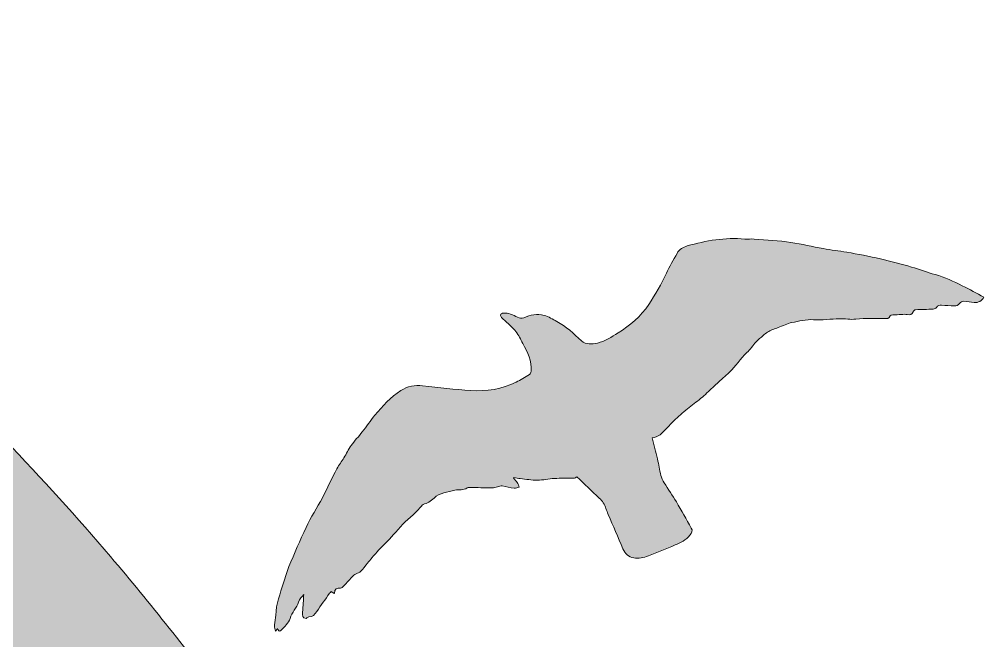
# Model space of a CAD drawing. Header units: inches. Extents: x 727 to 921, y 290 to 497.
# Drawn here: x 893.68 to 921.23, y 359.24 to 377 of the extents above; entities that cross this region are included whole.
import ezdxf

# ---------------------------------------------------------------- set-up
doc = ezdxf.new("R2010")
doc.units = ezdxf.units.IN
doc.header["$MEASUREMENT"] = 0
doc.layers.add('Layer 1', color=7, linetype='Continuous')

# ---------------------------------------------------------------- blocks, each defined once
blk = doc.blocks.new('block 5')
at = {"layer": 'Layer 1', "true_color": 0xfddb47}
h = blk.add_hatch(color=41, dxfattribs=at)
h.dxf.hatch_style = 2
edge = h.paths.add_edge_path()
edge.add_spline(control_points=[(908.515, 344.807), (906.968, 347.249), (905.052, 350.117), (902.744, 353.258), (901.654, 354.741), (900.622, 356.146), (899.591, 357.501), (898.507, 358.927), (897.425, 360.297), (896.283, 361.643), (894.378, 363.886), (892.304, 366.061), (889.768, 368.312), (889.267, 368.757), (888.775, 369.182), (888.292, 369.589), (886.844, 370.809), (885.479, 371.864), (884.202, 372.78), (879.455, 376.19), (875.962, 377.647), (874.199, 378.281), (867.09, 380.836), (864.075, 379.583), (862.832, 378.89), (860.762, 377.737), (859.604, 375.909), (858.987, 374.665), (861.377, 374.466), (864.379, 373.962), (867.657, 372.78), (868.052, 372.638), (868.45, 372.49), (868.853, 372.327), (871.475, 371.266), (873.752, 369.954), (875.71, 368.56), (877.276, 367.445), (878.637, 366.277), (879.805, 365.141), (880.098, 364.858), (880.378, 364.576), (880.646, 364.298), (881.988, 362.906), (883.034, 361.6), (883.808, 360.546), (883.963, 360.335), (884.107, 360.135), (884.241, 359.945), (882.827, 361.068), (881.464, 362.081), (880.172, 362.993), (879.312, 363.601), (878.483, 364.163), (877.692, 364.682), (877.296, 364.942), (876.911, 365.19), (876.535, 365.429), (875.784, 365.905), (875.075, 366.34), (874.413, 366.734), (873.25, 367.426), (868.507, 370.201), (862.054, 371.606), (861.606, 371.704), (861.181, 371.788), (860.789, 371.849), (860.004, 371.972), (859.352, 372.003), (858.912, 371.867), (858.692, 371.799), (858.525, 371.688), (858.421, 371.527), (857.686, 370.382), (860.563, 367.332), (861.535, 366.301), (863.345, 364.382), (866.34, 361.75), (871.066, 359.555), (870.638, 359.588), (870.1, 359.644), (869.478, 359.744), (867.613, 360.047), (864.99, 360.753), (862.278, 362.458), (861.818, 362.747), (861.385, 363.046), (860.978, 363.352), (858.534, 365.183), (857.015, 367.232), (856.16, 368.605), (856.017, 368.833), (855.893, 369.043), (855.786, 369.23), (855.236, 367.898), (854.663, 366.057), (854.665, 363.967), (854.666, 363.271), (854.73, 362.546), (854.88, 361.804), (855.205, 360.197), (855.895, 358.779), (856.823, 357.501), (857.634, 356.384), (858.637, 355.38), (859.77, 354.467), (860.336, 354.011), (860.934, 353.577), (861.557, 353.163), (863.114, 352.129), (864.823, 351.222), (866.56, 350.398), (866.907, 350.233), (867.255, 350.071), (867.604, 349.913), (868.998, 349.28), (870.393, 348.694), (871.727, 348.136), (875.276, 346.65), (878.704, 345.599), (882.146, 344.807), (882.847, 344.646), (883.549, 344.495), (884.253, 344.354), (889.18, 343.364), (894.188, 342.83), (899.667, 342.247), (902.485, 341.947), (905.015, 341.745), (907.164, 341.607), (908.454, 341.524), (909.606, 341.464), (910.601, 341.419), (910.006, 342.416), (909.306, 343.56), (908.515, 344.807)], knot_values=[0, 0, 0, 0, 1, 1, 1, 2, 2, 2, 3, 3, 3, 4, 4, 4, 5, 5, 5, 6, 6, 6, 7, 7, 7, 8, 8, 8, 9, 9, 9, 10, 10, 10, 11, 11, 11, 12, 12, 12, 13, 13, 13, 14, 14, 14, 15, 15, 15, 16, 16, 16, 17, 17, 17, 18, 18, 18, 19, 19, 19, 20, 20, 20, 21, 21, 21, 22, 22, 22, 23, 23, 23, 24, 24, 24, 25, 25, 25, 26, 26, 26, 27, 27, 27, 28, 28, 28, 29, 29, 29, 30, 30, 30, 31, 31, 31, 32, 32, 32, 33, 33, 33, 34, 34, 34, 35, 35, 35, 36, 36, 36, 37, 37, 37, 38, 38, 38, 39, 39, 39, 40, 40, 40, 41, 41, 41, 42, 42, 42, 43, 43, 43, 44, 44, 44, 45, 45, 45, 45], degree=3, periodic=1)
at = {"layer": 'Layer 1', "lineweight": 0}
blk.add_open_spline([(908.515, 344.807), (906.968, 347.249), (905.052, 350.117), (902.744, 353.258), (901.654, 354.741), (900.622, 356.146), (899.591, 357.501), (898.507, 358.927), (897.425, 360.297), (896.283, 361.643), (894.378, 363.886), (892.304, 366.061), (889.768, 368.312), (889.267, 368.757), (888.775, 369.182), (888.292, 369.589), (886.844, 370.809), (885.479, 371.864), (884.202, 372.78), (879.455, 376.19), (875.962, 377.647), (874.199, 378.281), (867.09, 380.836), (864.075, 379.583), (862.832, 378.89), (860.762, 377.737), (859.604, 375.909), (858.987, 374.665), (861.377, 374.466), (864.379, 373.962), (867.657, 372.78), (868.052, 372.638), (868.45, 372.49), (868.853, 372.327), (871.475, 371.266), (873.752, 369.954), (875.71, 368.56), (877.276, 367.445), (878.637, 366.277), (879.805, 365.141), (880.098, 364.858), (880.378, 364.576), (880.646, 364.298), (881.988, 362.906), (883.034, 361.6), (883.808, 360.546), (883.963, 360.335), (884.107, 360.135), (884.241, 359.945), (882.827, 361.068), (881.464, 362.081), (880.172, 362.993), (879.312, 363.601), (878.483, 364.163), (877.692, 364.682), (877.296, 364.942), (876.911, 365.19), (876.535, 365.429), (875.784, 365.905), (875.075, 366.34), (874.413, 366.734), (873.25, 367.426), (868.507, 370.201), (862.054, 371.606), (861.606, 371.704), (861.181, 371.788), (860.789, 371.849), (860.004, 371.972), (859.352, 372.003), (858.912, 371.867), (858.692, 371.799), (858.525, 371.688), (858.421, 371.527), (857.686, 370.382), (860.563, 367.332), (861.535, 366.301), (863.345, 364.382), (866.34, 361.75), (871.066, 359.555), (870.638, 359.588), (870.1, 359.644), (869.478, 359.744), (867.613, 360.047), (864.99, 360.753), (862.278, 362.458), (861.818, 362.747), (861.385, 363.046), (860.978, 363.352), (858.534, 365.183), (857.015, 367.232), (856.16, 368.605), (856.017, 368.833), (855.893, 369.043), (855.786, 369.23), (855.236, 367.898), (854.663, 366.057), (854.665, 363.967), (854.666, 363.271), (854.73, 362.546), (854.88, 361.804), (855.205, 360.197), (855.895, 358.779), (856.823, 357.501), (857.634, 356.384), (858.637, 355.38), (859.77, 354.467), (860.336, 354.011), (860.934, 353.577), (861.557, 353.163), (863.114, 352.129), (864.823, 351.222), (866.56, 350.398), (866.907, 350.233), (867.255, 350.071), (867.604, 349.913), (868.998, 349.28), (870.393, 348.694), (871.727, 348.136), (875.276, 346.65), (878.704, 345.599), (882.146, 344.807), (882.847, 344.646), (883.549, 344.495), (884.253, 344.354), (889.18, 343.364), (894.188, 342.83), (899.667, 342.247), (902.485, 341.947), (905.015, 341.745), (907.164, 341.607), (908.454, 341.524), (909.606, 341.464), (910.601, 341.419), (910.006, 342.416), (909.306, 343.56), (908.515, 344.807)], degree=3, knots=[0, 0, 0, 0, 1, 1, 1, 2, 2, 2, 3, 3, 3, 4, 4, 4, 5, 5, 5, 6, 6, 6, 7, 7, 7, 8, 8, 8, 9, 9, 9, 10, 10, 10, 11, 11, 11, 12, 12, 12, 13, 13, 13, 14, 14, 14, 15, 15, 15, 16, 16, 16, 17, 17, 17, 18, 18, 18, 19, 19, 19, 20, 20, 20, 21, 21, 21, 22, 22, 22, 23, 23, 23, 24, 24, 24, 25, 25, 25, 26, 26, 26, 27, 27, 27, 28, 28, 28, 29, 29, 29, 30, 30, 30, 31, 31, 31, 32, 32, 32, 33, 33, 33, 34, 34, 34, 35, 35, 35, 36, 36, 36, 37, 37, 37, 38, 38, 38, 39, 39, 39, 40, 40, 40, 41, 41, 41, 42, 42, 42, 43, 43, 43, 44, 44, 44, 45, 45, 45, 45], dxfattribs=at)
blk = doc.blocks.new('block 7')
at = {"layer": 'Layer 1', "true_color": 0x965f44}
h = blk.add_hatch(color=25, dxfattribs=at)
h.dxf.hatch_style = 2
edge = h.paths.add_edge_path()
edge.add_spline(control_points=[(920.62, 369.384), (920.367, 369.502), (920.122, 369.635), (919.847, 369.705), (919.618, 369.764), (919.398, 369.856), (919.171, 369.921), (918.876, 370.006), (918.579, 370.088), (918.28, 370.156), (917.962, 370.228), (917.64, 370.286), (917.319, 370.344), (917.096, 370.384), (916.87, 370.407), (916.647, 370.447), (916.338, 370.503), (916.033, 370.582), (915.722, 370.625), (915.375, 370.673), (915.025, 370.693), (914.675, 370.722), (914.585, 370.73), (914.494, 370.713), (914.404, 370.721), (913.842, 370.774), (913.298, 370.676), (912.761, 370.523), (912.641, 370.489), (912.533, 370.427), (912.469, 370.31), (912.366, 370.122), (912.256, 369.937), (912.165, 369.743), (912.019, 369.432), (911.852, 369.135), (911.662, 368.85), (911.434, 368.509), (911.128, 368.254), (910.784, 368.038), (910.597, 367.921), (910.415, 367.793), (910.193, 367.749), (910.035, 367.717), (909.867, 367.695), (909.737, 367.814), (909.516, 368.017), (909.299, 368.223), (909.032, 368.366), (908.915, 368.429), (908.799, 368.502), (908.674, 368.538), (908.475, 368.595), (908.275, 368.552), (908.087, 368.473), (908.021, 368.445), (907.972, 368.457), (907.91, 368.486), (907.781, 368.545), (907.654, 368.621), (907.503, 368.603), (907.475, 368.6), (907.436, 368.579), (907.427, 368.557), (907.419, 368.535), (907.437, 368.495), (907.456, 368.474), (907.489, 368.437), (907.533, 368.41), (907.569, 368.375), (907.669, 368.277), (907.778, 368.186), (907.864, 368.076), (907.943, 367.974), (907.997, 367.852), (908.063, 367.738), (908.206, 367.49), (908.317, 367.233), (908.298, 366.937), (908.296, 366.906), (908.276, 366.864), (908.251, 366.848), (908.128, 366.771), (908.004, 366.695), (907.874, 366.629), (907.466, 366.423), (907.024, 366.367), (906.578, 366.391), (906.118, 366.415), (905.66, 366.481), (905.201, 366.528), (904.978, 366.551), (904.77, 366.513), (904.577, 366.391), (904.282, 366.205), (904.059, 365.944), (903.836, 365.683), (903.706, 365.532), (903.598, 365.363), (903.475, 365.207), (903.372, 365.075), (903.253, 364.956), (903.156, 364.82), (903.077, 364.71), (903.022, 364.583), (902.951, 364.467), (902.888, 364.361), (902.808, 364.265), (902.751, 364.157), (902.608, 363.883), (902.478, 363.602), (902.335, 363.328), (902.184, 363.042), (902.01, 362.766), (901.87, 362.474), (901.694, 362.108), (901.537, 361.733), (901.38, 361.358), (901.318, 361.209), (901.281, 361.05), (901.229, 360.896), (901.128, 360.593), (901.012, 360.293), (901.004, 359.966), (901.002, 359.876), (900.978, 359.786), (900.964, 359.697), (900.964, 359.683), (900.964, 359.67), (900.964, 359.656), (900.975, 359.611), (900.985, 359.566), (900.997, 359.513), (901.018, 359.54), (901.035, 359.562), (901.054, 359.587), (901.078, 359.538), (901.106, 359.481), (901.156, 359.537), (901.25, 359.643), (901.372, 359.747), (901.411, 359.874), (901.465, 360.05), (901.602, 360.172), (901.653, 360.346), (901.678, 360.431), (901.758, 360.5), (901.803, 360.562), (901.794, 360.407), (901.785, 360.23), (901.772, 360.054), (901.765, 359.962), (901.762, 359.879), (901.873, 359.874), (901.902, 359.893), (901.925, 359.921), (901.947, 359.92), (902.064, 359.914), (902.118, 359.992), (902.175, 360.074), (902.295, 360.25), (902.418, 360.424), (902.541, 360.598), (902.554, 360.616), (902.574, 360.629), (902.59, 360.643), (902.618, 360.625), (902.642, 360.611), (902.683, 360.586), (902.675, 360.727), (902.751, 360.748), (902.856, 360.744), (902.884, 360.742), (902.919, 360.774), (902.942, 360.798), (903.036, 360.898), (903.126, 361.002), (903.221, 361.102), (903.242, 361.124), (903.275, 361.135), (903.303, 361.151), (903.346, 361.175), (903.397, 361.191), (903.43, 361.225), (903.5, 361.296), (903.56, 361.376), (903.624, 361.453), (903.714, 361.561), (903.799, 361.672), (903.894, 361.775), (904.05, 361.943), (904.217, 362.1), (904.369, 362.272), (904.544, 362.471), (904.718, 362.67), (904.926, 362.838), (905.015, 362.91), (905.086, 363.004), (905.165, 363.088), (905.181, 363.104), (905.193, 363.13), (905.211, 363.135), (905.332, 363.171), (905.431, 363.223), (905.529, 363.318), (905.684, 363.469), (905.914, 363.488), (906.121, 363.541), (906.237, 363.571), (906.37, 363.52), (906.474, 363.614), (906.488, 363.626), (906.519, 363.621), (906.542, 363.621), (906.757, 363.617), (906.971, 363.61), (907.185, 363.609), (907.237, 363.609), (907.289, 363.625), (907.341, 363.636), (907.385, 363.645), (907.431, 363.67), (907.473, 363.664), (907.588, 363.648), (907.7, 363.615), (907.815, 363.6), (907.862, 363.594), (907.912, 363.616), (907.961, 363.626), (907.942, 363.671), (907.929, 363.721), (907.902, 363.761), (907.873, 363.806), (907.83, 363.842), (907.793, 363.882), (907.799, 363.891), (907.804, 363.9), (907.81, 363.909), (907.87, 363.897), (907.93, 363.881), (907.991, 363.874), (908.153, 363.855), (908.315, 363.827), (908.478, 363.828), (908.639, 363.829), (908.8, 363.869), (908.962, 363.877), (909.147, 363.887), (909.334, 363.88), (909.52, 363.885), (909.55, 363.885), (909.58, 363.91), (909.609, 363.923), (909.82, 363.721), (910.031, 363.516), (910.247, 363.316), (910.338, 363.232), (910.4, 363.134), (910.438, 363.017), (910.457, 362.96), (910.481, 362.905), (910.504, 362.849), (910.644, 362.522), (910.783, 362.195), (910.922, 361.867), (910.981, 361.728), (911.076, 361.636), (911.23, 361.61), (911.376, 361.586), (911.513, 361.606), (911.649, 361.663), (911.903, 361.769), (912.16, 361.866), (912.413, 361.976), (912.569, 362.043), (912.722, 362.118), (912.838, 362.254), (912.896, 362.322), (912.918, 362.386), (912.877, 362.46), (912.737, 362.71), (912.597, 362.959), (912.45, 363.205), (912.339, 363.39), (912.217, 363.568), (912.104, 363.753), (912.064, 363.819), (912.027, 363.891), (912.008, 363.965), (911.969, 364.12), (911.948, 364.279), (911.912, 364.435), (911.864, 364.637), (911.809, 364.838), (911.759, 365.034), (911.829, 365.061), (911.924, 365.075), (911.985, 365.128), (912.125, 365.251), (912.245, 365.395), (912.379, 365.524), (912.503, 365.643), (912.634, 365.757), (912.766, 365.868), (912.892, 365.972), (913.027, 366.063), (913.152, 366.168), (913.268, 366.266), (913.377, 366.373), (913.488, 366.477), (913.571, 366.554), (913.653, 366.632), (913.736, 366.708), (913.811, 366.777), (913.889, 366.843), (913.964, 366.912), (914.15, 367.081), (914.273, 367.305), (914.461, 367.475), (914.561, 367.565), (914.638, 367.681), (914.73, 367.781), (914.792, 367.847), (914.862, 367.904), (914.93, 367.964), (914.969, 367.998), (915.011, 368.028), (915.052, 368.061), (915.144, 368.115), (915.251, 368.153), (915.355, 368.189), (915.49, 368.236), (915.623, 368.309), (915.753, 368.334), (915.953, 368.373), (916.157, 368.427), (916.372, 368.415), (916.616, 368.4), (916.864, 368.439), (917.11, 368.444), (917.266, 368.447), (917.426, 368.411), (917.579, 368.431), (917.85, 368.465), (918.12, 368.44), (918.39, 368.447), (918.456, 368.448), (918.536, 368.427), (918.557, 368.53), (918.56, 368.543), (918.609, 368.55), (918.637, 368.552), (918.716, 368.558), (918.796, 368.561), (918.876, 368.563), (918.933, 368.565), (918.994, 368.578), (919.045, 368.561), (919.135, 368.531), (919.174, 368.57), (919.211, 368.64), (919.226, 368.667), (919.26, 368.7), (919.286, 368.702), (919.453, 368.711), (919.621, 368.709), (919.788, 368.717), (919.821, 368.719), (919.87, 368.738), (919.884, 368.765), (919.918, 368.829), (919.969, 368.831), (920.028, 368.827), (920.148, 368.821), (920.268, 368.816), (920.388, 368.809), (920.452, 368.806), (920.5, 368.823), (920.54, 368.882), (920.564, 368.916), (920.621, 368.944), (920.663, 368.943), (920.763, 368.941), (920.861, 368.918), (920.961, 368.907), (921.078, 368.895), (921.185, 368.951), (921.231, 369.061), (921.029, 369.168), (920.828, 369.285), (920.62, 369.384)], knot_values=[0, 0, 0, 0, 1, 1, 1, 2, 2, 2, 3, 3, 3, 4, 4, 4, 5, 5, 5, 6, 6, 6, 7, 7, 7, 8, 8, 8, 9, 9, 9, 10, 10, 10, 11, 11, 11, 12, 12, 12, 13, 13, 13, 14, 14, 14, 15, 15, 15, 16, 16, 16, 17, 17, 17, 18, 18, 18, 19, 19, 19, 20, 20, 20, 21, 21, 21, 22, 22, 22, 23, 23, 23, 24, 24, 24, 25, 25, 25, 26, 26, 26, 27, 27, 27, 28, 28, 28, 29, 29, 29, 30, 30, 30, 31, 31, 31, 32, 32, 32, 33, 33, 33, 34, 34, 34, 35, 35, 35, 36, 36, 36, 37, 37, 37, 38, 38, 38, 39, 39, 39, 40, 40, 40, 41, 41, 41, 42, 42, 42, 43, 43, 43, 44, 44, 44, 45, 45, 45, 46, 46, 46, 47, 47, 47, 48, 48, 48, 49, 49, 49, 50, 50, 50, 51, 51, 51, 52, 52, 52, 53, 53, 53, 54, 54, 54, 55, 55, 55, 56, 56, 56, 57, 57, 57, 58, 58, 58, 59, 59, 59, 60, 60, 60, 61, 61, 61, 62, 62, 62, 63, 63, 63, 64, 64, 64, 65, 65, 65, 66, 66, 66, 67, 67, 67, 68, 68, 68, 69, 69, 69, 70, 70, 70, 71, 71, 71, 72, 72, 72, 73, 73, 73, 74, 74, 74, 75, 75, 75, 76, 76, 76, 77, 77, 77, 78, 78, 78, 79, 79, 79, 80, 80, 80, 81, 81, 81, 82, 82, 82, 83, 83, 83, 84, 84, 84, 85, 85, 85, 86, 86, 86, 87, 87, 87, 88, 88, 88, 89, 89, 89, 90, 90, 90, 91, 91, 91, 92, 92, 92, 93, 93, 93, 94, 94, 94, 95, 95, 95, 96, 96, 96, 97, 97, 97, 98, 98, 98, 99, 99, 99, 100, 100, 100, 101, 101, 101, 102, 102, 102, 103, 103, 103, 104, 104, 104, 105, 105, 105, 106, 106, 106, 107, 107, 107, 108, 108, 108, 109, 109, 109, 110, 110, 110, 111, 111, 111, 112, 112, 112, 113, 113, 113, 114, 114, 114, 115, 115, 115, 116, 116, 116, 117, 117, 117, 118, 118, 118, 119, 119, 119, 120, 120, 120, 121, 121, 121, 122, 122, 122, 123, 123, 123, 124, 124, 124, 125, 125, 125, 126, 126, 126, 127, 127, 127, 128, 128, 128, 129, 129, 129, 130, 130, 130, 130], degree=3, periodic=1)
at = {"layer": 'Layer 1', "lineweight": 0}
blk.add_open_spline([(920.62, 369.384), (920.367, 369.502), (920.122, 369.635), (919.847, 369.705), (919.618, 369.764), (919.398, 369.856), (919.171, 369.921), (918.876, 370.006), (918.579, 370.088), (918.28, 370.156), (917.962, 370.228), (917.64, 370.286), (917.319, 370.344), (917.096, 370.384), (916.87, 370.407), (916.647, 370.447), (916.338, 370.503), (916.033, 370.582), (915.722, 370.625), (915.375, 370.673), (915.025, 370.693), (914.675, 370.722), (914.585, 370.73), (914.494, 370.713), (914.404, 370.721), (913.842, 370.774), (913.298, 370.676), (912.761, 370.523), (912.641, 370.489), (912.533, 370.427), (912.469, 370.31), (912.366, 370.122), (912.256, 369.937), (912.165, 369.743), (912.019, 369.432), (911.852, 369.135), (911.662, 368.85), (911.434, 368.509), (911.128, 368.254), (910.784, 368.038), (910.597, 367.921), (910.415, 367.793), (910.193, 367.749), (910.035, 367.717), (909.867, 367.695), (909.737, 367.814), (909.516, 368.017), (909.299, 368.223), (909.032, 368.366), (908.915, 368.429), (908.799, 368.502), (908.674, 368.538), (908.475, 368.595), (908.275, 368.552), (908.087, 368.473), (908.021, 368.445), (907.972, 368.457), (907.91, 368.486), (907.781, 368.545), (907.654, 368.621), (907.503, 368.603), (907.475, 368.6), (907.436, 368.579), (907.427, 368.557), (907.419, 368.535), (907.437, 368.495), (907.456, 368.474), (907.489, 368.437), (907.533, 368.41), (907.569, 368.375), (907.669, 368.277), (907.778, 368.186), (907.864, 368.076), (907.943, 367.974), (907.997, 367.852), (908.063, 367.738), (908.206, 367.49), (908.317, 367.233), (908.298, 366.937), (908.296, 366.906), (908.276, 366.864), (908.251, 366.848), (908.128, 366.771), (908.004, 366.695), (907.874, 366.629), (907.466, 366.423), (907.024, 366.367), (906.578, 366.391), (906.118, 366.415), (905.66, 366.481), (905.201, 366.528), (904.978, 366.551), (904.77, 366.513), (904.577, 366.391), (904.282, 366.205), (904.059, 365.944), (903.836, 365.683), (903.706, 365.532), (903.598, 365.363), (903.475, 365.207), (903.372, 365.075), (903.253, 364.956), (903.156, 364.82), (903.077, 364.71), (903.022, 364.583), (902.951, 364.467), (902.888, 364.361), (902.808, 364.265), (902.751, 364.157), (902.608, 363.883), (902.478, 363.602), (902.335, 363.328), (902.184, 363.042), (902.01, 362.766), (901.87, 362.474), (901.694, 362.108), (901.537, 361.733), (901.38, 361.358), (901.318, 361.209), (901.281, 361.05), (901.229, 360.896), (901.128, 360.593), (901.012, 360.293), (901.004, 359.966), (901.002, 359.876), (900.978, 359.786), (900.964, 359.697), (900.964, 359.683), (900.964, 359.67), (900.964, 359.656), (900.975, 359.611), (900.985, 359.566), (900.997, 359.513), (901.018, 359.54), (901.035, 359.562), (901.054, 359.587), (901.078, 359.538), (901.106, 359.481), (901.156, 359.537), (901.25, 359.643), (901.372, 359.747), (901.411, 359.874), (901.465, 360.05), (901.602, 360.172), (901.653, 360.346), (901.678, 360.431), (901.758, 360.5), (901.803, 360.562), (901.794, 360.407), (901.785, 360.23), (901.772, 360.054), (901.765, 359.962), (901.762, 359.879), (901.873, 359.874), (901.902, 359.893), (901.925, 359.921), (901.947, 359.92), (902.064, 359.914), (902.118, 359.992), (902.175, 360.074), (902.295, 360.25), (902.418, 360.424), (902.541, 360.598), (902.554, 360.616), (902.574, 360.629), (902.59, 360.643), (902.618, 360.625), (902.642, 360.611), (902.683, 360.586), (902.675, 360.727), (902.751, 360.748), (902.856, 360.744), (902.884, 360.742), (902.919, 360.774), (902.942, 360.798), (903.036, 360.898), (903.126, 361.002), (903.221, 361.102), (903.242, 361.124), (903.275, 361.135), (903.303, 361.151), (903.346, 361.175), (903.397, 361.191), (903.43, 361.225), (903.5, 361.296), (903.56, 361.376), (903.624, 361.453), (903.714, 361.561), (903.799, 361.672), (903.894, 361.775), (904.05, 361.943), (904.217, 362.1), (904.369, 362.272), (904.544, 362.471), (904.718, 362.67), (904.926, 362.838), (905.015, 362.91), (905.086, 363.004), (905.165, 363.088), (905.181, 363.104), (905.193, 363.13), (905.211, 363.135), (905.332, 363.171), (905.431, 363.223), (905.529, 363.318), (905.684, 363.469), (905.914, 363.488), (906.121, 363.541), (906.237, 363.571), (906.37, 363.52), (906.474, 363.614), (906.488, 363.626), (906.519, 363.621), (906.542, 363.621), (906.757, 363.617), (906.971, 363.61), (907.185, 363.609), (907.237, 363.609), (907.289, 363.625), (907.341, 363.636), (907.385, 363.645), (907.431, 363.67), (907.473, 363.664), (907.588, 363.648), (907.7, 363.615), (907.815, 363.6), (907.862, 363.594), (907.912, 363.616), (907.961, 363.626), (907.942, 363.671), (907.929, 363.721), (907.902, 363.761), (907.873, 363.806), (907.83, 363.842), (907.793, 363.882), (907.799, 363.891), (907.804, 363.9), (907.81, 363.909), (907.87, 363.897), (907.93, 363.881), (907.991, 363.874), (908.153, 363.855), (908.315, 363.827), (908.478, 363.828), (908.639, 363.829), (908.8, 363.869), (908.962, 363.877), (909.147, 363.887), (909.334, 363.88), (909.52, 363.885), (909.55, 363.885), (909.58, 363.91), (909.609, 363.923), (909.82, 363.721), (910.031, 363.516), (910.247, 363.316), (910.338, 363.232), (910.4, 363.134), (910.438, 363.017), (910.457, 362.96), (910.481, 362.905), (910.504, 362.849), (910.644, 362.522), (910.783, 362.195), (910.922, 361.867), (910.981, 361.728), (911.076, 361.636), (911.23, 361.61), (911.376, 361.586), (911.513, 361.606), (911.649, 361.663), (911.903, 361.769), (912.16, 361.866), (912.413, 361.976), (912.569, 362.043), (912.722, 362.118), (912.838, 362.254), (912.896, 362.322), (912.918, 362.386), (912.877, 362.46), (912.737, 362.71), (912.597, 362.959), (912.45, 363.205), (912.339, 363.39), (912.217, 363.568), (912.104, 363.753), (912.064, 363.819), (912.027, 363.891), (912.008, 363.965), (911.969, 364.12), (911.948, 364.279), (911.912, 364.435), (911.864, 364.637), (911.809, 364.838), (911.759, 365.034), (911.829, 365.061), (911.924, 365.075), (911.985, 365.128), (912.125, 365.251), (912.245, 365.395), (912.379, 365.524), (912.503, 365.643), (912.634, 365.757), (912.766, 365.868), (912.892, 365.972), (913.027, 366.063), (913.152, 366.168), (913.268, 366.266), (913.377, 366.373), (913.488, 366.477), (913.571, 366.554), (913.653, 366.632), (913.736, 366.708), (913.811, 366.777), (913.889, 366.843), (913.964, 366.912), (914.15, 367.081), (914.273, 367.305), (914.461, 367.475), (914.561, 367.565), (914.638, 367.681), (914.73, 367.781), (914.792, 367.847), (914.862, 367.904), (914.93, 367.964), (914.969, 367.998), (915.011, 368.028), (915.052, 368.061), (915.144, 368.115), (915.251, 368.153), (915.355, 368.189), (915.49, 368.236), (915.623, 368.309), (915.753, 368.334), (915.953, 368.373), (916.157, 368.427), (916.372, 368.415), (916.616, 368.4), (916.864, 368.439), (917.11, 368.444), (917.266, 368.447), (917.426, 368.411), (917.579, 368.431), (917.85, 368.465), (918.12, 368.44), (918.39, 368.447), (918.456, 368.448), (918.536, 368.427), (918.557, 368.53), (918.56, 368.543), (918.609, 368.55), (918.637, 368.552), (918.716, 368.558), (918.796, 368.561), (918.876, 368.563), (918.933, 368.565), (918.994, 368.578), (919.045, 368.561), (919.135, 368.531), (919.174, 368.57), (919.211, 368.64), (919.226, 368.667), (919.26, 368.7), (919.286, 368.702), (919.453, 368.711), (919.621, 368.709), (919.788, 368.717), (919.821, 368.719), (919.87, 368.738), (919.884, 368.765), (919.918, 368.829), (919.969, 368.831), (920.028, 368.827), (920.148, 368.821), (920.268, 368.816), (920.388, 368.809), (920.452, 368.806), (920.5, 368.823), (920.54, 368.882), (920.564, 368.916), (920.621, 368.944), (920.663, 368.943), (920.763, 368.941), (920.861, 368.918), (920.961, 368.907), (921.078, 368.895), (921.185, 368.951), (921.231, 369.061), (921.029, 369.168), (920.828, 369.285), (920.62, 369.384)], degree=3, knots=[0, 0, 0, 0, 1, 1, 1, 2, 2, 2, 3, 3, 3, 4, 4, 4, 5, 5, 5, 6, 6, 6, 7, 7, 7, 8, 8, 8, 9, 9, 9, 10, 10, 10, 11, 11, 11, 12, 12, 12, 13, 13, 13, 14, 14, 14, 15, 15, 15, 16, 16, 16, 17, 17, 17, 18, 18, 18, 19, 19, 19, 20, 20, 20, 21, 21, 21, 22, 22, 22, 23, 23, 23, 24, 24, 24, 25, 25, 25, 26, 26, 26, 27, 27, 27, 28, 28, 28, 29, 29, 29, 30, 30, 30, 31, 31, 31, 32, 32, 32, 33, 33, 33, 34, 34, 34, 35, 35, 35, 36, 36, 36, 37, 37, 37, 38, 38, 38, 39, 39, 39, 40, 40, 40, 41, 41, 41, 42, 42, 42, 43, 43, 43, 44, 44, 44, 45, 45, 45, 46, 46, 46, 47, 47, 47, 48, 48, 48, 49, 49, 49, 50, 50, 50, 51, 51, 51, 52, 52, 52, 53, 53, 53, 54, 54, 54, 55, 55, 55, 56, 56, 56, 57, 57, 57, 58, 58, 58, 59, 59, 59, 60, 60, 60, 61, 61, 61, 62, 62, 62, 63, 63, 63, 64, 64, 64, 65, 65, 65, 66, 66, 66, 67, 67, 67, 68, 68, 68, 69, 69, 69, 70, 70, 70, 71, 71, 71, 72, 72, 72, 73, 73, 73, 74, 74, 74, 75, 75, 75, 76, 76, 76, 77, 77, 77, 78, 78, 78, 79, 79, 79, 80, 80, 80, 81, 81, 81, 82, 82, 82, 83, 83, 83, 84, 84, 84, 85, 85, 85, 86, 86, 86, 87, 87, 87, 88, 88, 88, 89, 89, 89, 90, 90, 90, 91, 91, 91, 92, 92, 92, 93, 93, 93, 94, 94, 94, 95, 95, 95, 96, 96, 96, 97, 97, 97, 98, 98, 98, 99, 99, 99, 100, 100, 100, 101, 101, 101, 102, 102, 102, 103, 103, 103, 104, 104, 104, 105, 105, 105, 106, 106, 106, 107, 107, 107, 108, 108, 108, 109, 109, 109, 110, 110, 110, 111, 111, 111, 112, 112, 112, 113, 113, 113, 114, 114, 114, 115, 115, 115, 116, 116, 116, 117, 117, 117, 118, 118, 118, 119, 119, 119, 120, 120, 120, 121, 121, 121, 122, 122, 122, 123, 123, 123, 124, 124, 124, 125, 125, 125, 126, 126, 126, 127, 127, 127, 128, 128, 128, 129, 129, 129, 130, 130, 130, 130], dxfattribs=at)
blk = doc.blocks.new('block 2')
at = {"layer": 'Layer 1'}
for name in ['block 5', 'block 7']:
    blk.add_blockref(name, (0, 0), dxfattribs=at)

msp = doc.modelspace()

# ---------------------------------------------------------------- block references
at = {"layer": 'Layer 1'}
msp.add_blockref('block 2', (0, 0), dxfattribs=at)

doc.saveas('drawing.dxf')
